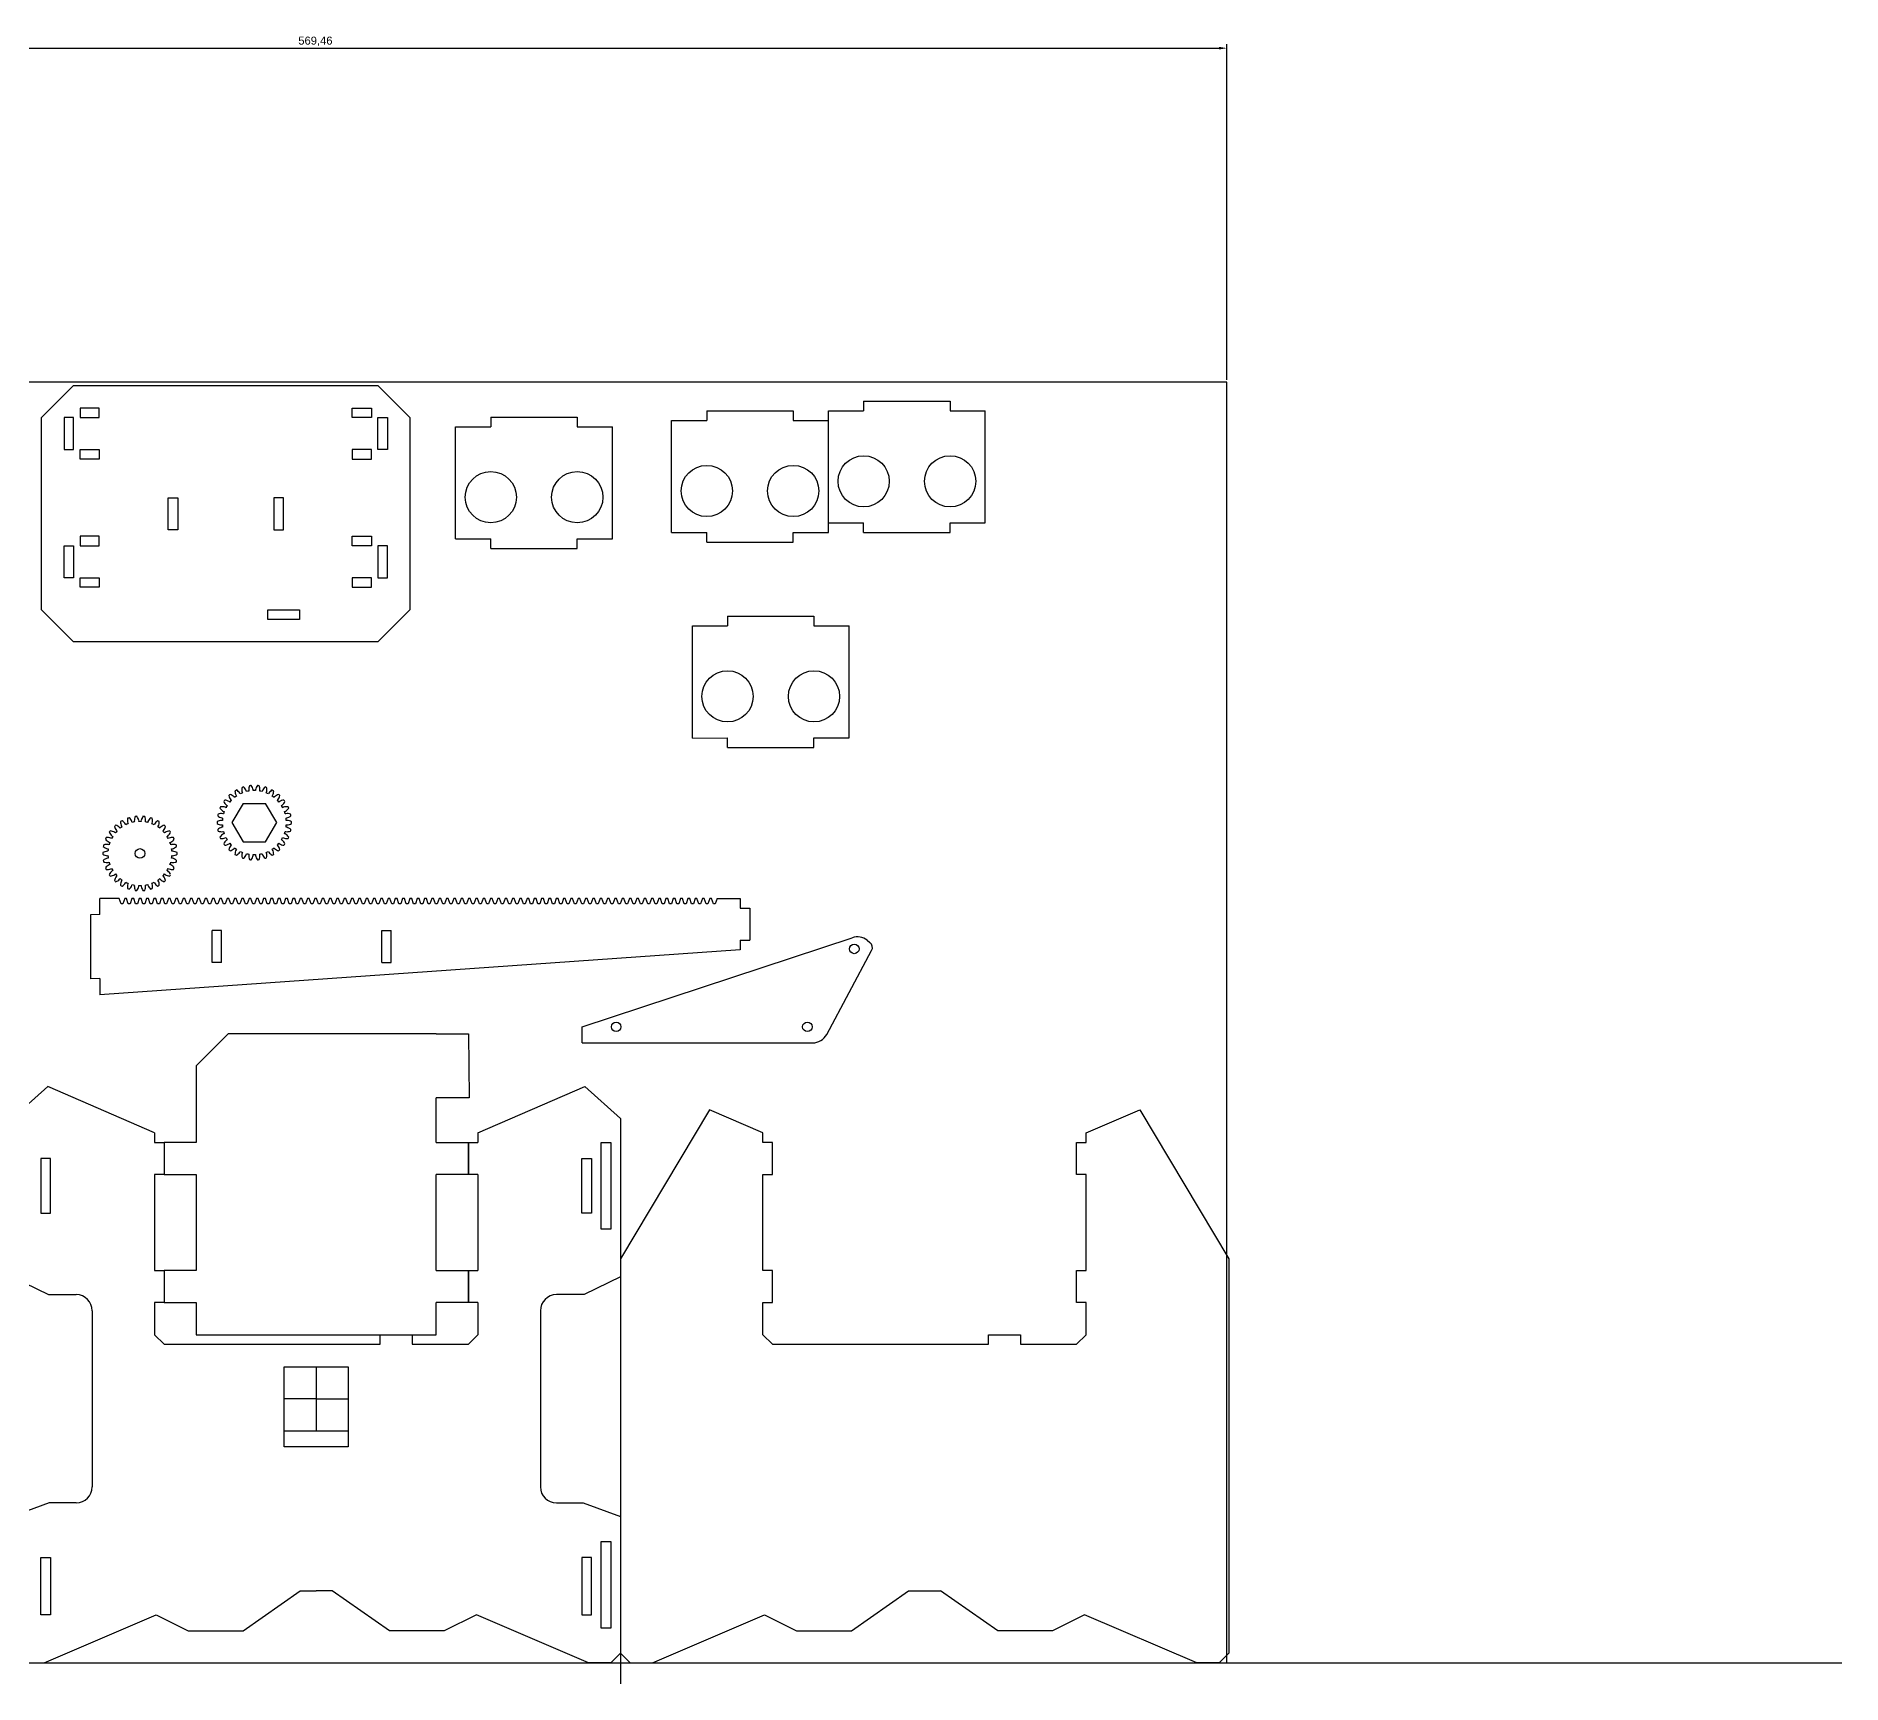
# Model space of a CAD drawing. Header units: millimetres. Extents: x -107 to 762, y -13 to 508.
# Drawn here: x 197 to 762, y -7 to 508 of the extents above; entities that cross this region are included whole.
import ezdxf

# ---------------------------------------------------------------- set-up
doc = ezdxf.new("R2010")
doc.units = ezdxf.units.MM
for name, color, linetype in [('Guid', 5, 'Continuous'), ('Lower', 3, 'Continuous'), ('Margins', 50, 'Continuous'), ('OL', 1, 'Continuous'), ('Third Deck', 4, 'Continuous'), ('UpperDeck', 210, 'Continuous')]:
    doc.layers.add(name, color=color, linetype=linetype)
doc.layers.add('Pinion', color=7, linetype='Continuous', true_color=0xfa1919)
doc.layers.add('Rack', color=7, linetype='Continuous', true_color=0x2eff54)
doc.styles.get("Standard").update_dxf_attribs({"font": 'arial.ttf'})
doc.dimstyles.new('ISO-25', dxfattribs={"dimtxt": 2.5, "dimasz": 2.5, "dimexe": 1.25, "dimexo": 0.625, "dimtad": 1, "dimtxsty": 'Standard', "dimcen": 2.5, "dimadec": 0, "dimazin": 0, "dimtfac": 1, "dimtmove": 0, "dimatfit": 3, "dimfxl": 1, "dimarcsym": 0})

# ---------------------------------------------------------------- blocks, each defined once
blk = doc.blocks.new('*D17')
at = {"layer": 'Defpoints', "color": 0, "transparency": 16777216}
for p in [(569.46, 504.29), (0, 400.03), (569.46, 400.03)]:
    blk.add_point(p, dxfattribs=at)
at = {"layer": 'Margins', "color": 0, "lineweight": -2, "transparency": 16777216}
for p, q in [((0, 400.66), (0, 505.54)), ((2.5, 504.29), (566.96, 504.29)), ((569.46, 400.66), (569.46, 505.54))]:
    blk.add_line(p, q, dxfattribs=at)
at = {"layer": 'Margins', "color": 0, "transparency": 16777216}
for points in [[(2.5, 504.71), (2.5, 503.87), (0, 504.29)], [(566.96, 504.71), (566.96, 503.87), (569.46, 504.29)]]:
    blk.add_solid(points, dxfattribs=at)
at = {"layer": 'Margins', "color": 0, "transparency": 16777216, "insert": (284.73, 506.42), "char_height": 2.5, "attachment_point": 5}
blk.add_mtext('569,46', dxfattribs=at)

msp = doc.modelspace()

# ---------------------------------------------------------------- linework, layer by layer
at = {"layer": 'Guid'}
for p, q in [((0, 0), (761.516, 0)), ((380, 3), (380, -6.559))]:
    msp.add_line(p, q, dxfattribs=at)
at = {"layer": 'Lower'}
for p, q in [((368.036, 198.643), (452.427, 226.463)), ((457.052, 225.669), (457.933, 224.986)), ((444.449, 196.281), (458.472, 222.46)), ((368.036, 193.643), (368.036, 198.643)), ((368.036, 193.616), (440.043, 193.642))]:
    msp.add_line(p, q, dxfattribs=at)
for centre in [(453.036, 222.988), (378.667, 198.643), (438.403, 198.643)]:
    msp.add_circle(centre, 1.5, dxfattribs=at)
for centre, radius, start, end in [((453.993, 221.715), 5, 52.26359, 108.24543), ((456.709, 223.405), 2, 331.82393, 52.26529), ((440.041, 198.642), 5, 270.02055, 331.82393)]:
    msp.add_arc(centre, radius, start, end, dxfattribs=at)
at = {"layer": 'Margins'}
msp.add_lwpolyline([(0, 0), (569.455, 0), (569.455, 400.035), (0, 400.035)], close=True, dxfattribs=at)
at = {"layer": 'OL'}
for p, q in [((199.224, 388.909), (209.224, 398.909)), ((314.224, 388.909), (304.224, 398.909)), ((406.978, 391.009), (433.978, 391.018)), ((406.978, 391.009), (406.978, 388.009)), ((433.978, 391.018), (433.978, 388.018)), ((444.978, 391.018), (455.978, 391.022)), ((444.978, 356.018), (444.978, 391.018)), ((455.978, 394.022), (482.978, 394.031)), ((455.978, 394.022), (455.978, 391.022)), ((482.978, 394.031), (482.978, 391.031)), ((482.978, 391.031), (493.978, 391.035)), ((493.978, 356.035), (493.978, 391.035)), ((328.522, 386.061), (339.522, 386.065)), ((328.522, 351.061), (328.522, 386.061)), ((339.522, 389.065), (366.522, 389.074)), ((339.522, 389.065), (339.522, 386.065)), ((366.522, 389.074), (366.522, 386.074)), ((366.522, 386.074), (377.522, 386.078)), ((377.522, 351.078), (377.522, 386.078)), ((395.978, 388.005), (406.978, 388.009)), ((395.978, 353.005), (395.978, 388.005)), ((433.978, 388.018), (444.978, 388.022)), ((444.978, 353.022), (444.978, 388.022)), ((444.978, 356.018), (455.978, 356.022)), ((455.978, 353.022), (455.978, 356.022)), ((482.978, 356.031), (493.978, 356.035)), ((482.978, 353.031), (482.978, 356.031)), ((328.522, 351.061), (339.522, 351.065)), ((339.522, 348.065), (339.522, 351.065)), ((366.522, 351.074), (377.522, 351.078)), ((366.522, 348.074), (366.522, 351.074)), ((395.978, 353.005), (406.978, 353.009)), ((406.978, 350.009), (406.978, 353.009)), ((406.978, 350.009), (433.978, 350.018)), ((433.978, 353.018), (444.978, 353.022)), ((433.978, 350.018), (433.978, 353.018)), ((455.978, 353.022), (482.978, 353.031)), ((339.522, 348.065), (366.522, 348.074)), ((199.224, 328.909), (209.224, 318.909)), ((314.224, 328.909), (304.224, 318.909)), ((402.464, 323.85), (413.464, 323.853)), ((402.464, 288.85), (402.464, 323.85)), ((413.464, 326.853), (440.464, 326.863)), ((413.464, 326.853), (413.464, 323.853)), ((440.464, 326.863), (440.464, 323.863)), ((440.464, 323.863), (451.464, 323.866)), ((451.464, 288.866), (451.464, 323.866)), ((402.464, 288.85), (413.464, 288.853)), ((413.464, 285.853), (413.464, 288.853)), ((440.464, 288.863), (451.464, 288.866)), ((440.464, 285.863), (440.464, 288.863)), ((413.464, 285.853), (440.464, 285.863)), ((257.5, 196.5), (247.5, 186.5)), ((322.5, 196.5), (332.5, 196.509)), ((332.5, 196.509), (332.71, 176.51)), ((332.71, 176.51), (322.5, 176.5)), ((247.5, 162.5), (237.5, 162.5)), ((237.5, 162.5), (237.5, 152.5)), ((322.5, 162.5), (332.5, 162.5)), ((332.5, 162.5), (332.5, 152.5)), ((237.5, 152.5), (247.5, 152.5)), ((332.5, 152.5), (322.5, 152.5)), ((247.5, 122.5), (237.5, 122.5)), ((237.5, 122.5), (237.5, 112.5)), ((322.5, 122.5), (332.5, 122.5)), ((332.5, 122.5), (332.5, 112.5)), ((237.5, 112.5), (247.5, 112.5)), ((332.5, 112.5), (322.5, 112.5))]:
    msp.add_line(p, q, dxfattribs=at)
for points in [[(209.224, 398.909), (304.224, 398.909)], [(199.224, 328.909), (199.224, 388.909)], [(314.224, 388.909), (314.224, 328.909)], [(304.224, 318.909), (209.224, 318.909)], [(322.5, 196.5), (257.5, 196.5)], [(247.5, 186.5), (247.5, 162.5)], [(322.5, 162.5), (322.5, 176.5)], [(247.5, 152.5), (247.5, 122.5)], [(322.5, 122.5), (322.5, 152.5)], [(247.5, 112.5), (247.5, 102.5), (322.5, 102.5), (322.5, 112.5)]]:
    msp.add_lwpolyline(points, dxfattribs=at)
for points in [[(211.224, 388.909), (217.224, 388.909), (217.224, 391.909), (211.224, 391.909)], [(302.224, 388.909), (296.224, 388.909), (296.224, 391.909), (302.224, 391.909)], [(209.224, 388.909), (206.224, 388.909), (206.224, 378.909), (209.224, 378.909)], [(304.224, 388.909), (307.224, 388.909), (307.224, 378.909), (304.224, 378.909)], [(211.224, 378.909), (217.224, 378.909), (217.224, 375.909), (211.224, 375.909)], [(302.224, 378.909), (296.224, 378.909), (296.224, 375.909), (302.224, 375.909)], [(238.724, 363.909), (241.724, 363.909), (241.724, 353.909), (238.724, 353.909)], [(274.724, 363.909), (271.724, 363.909), (271.724, 353.909), (274.724, 353.909)], [(211.224, 348.909), (217.224, 348.909), (217.224, 351.909), (211.224, 351.909)], [(302.224, 348.909), (296.224, 348.909), (296.224, 351.909), (302.224, 351.909)], [(209.224, 338.909), (206.224, 338.909), (206.224, 348.909), (209.224, 348.909)], [(304.224, 338.909), (307.224, 338.909), (307.224, 348.909), (304.224, 348.909)], [(211.224, 338.909), (217.224, 338.909), (217.224, 335.909), (211.224, 335.909)], [(302.224, 338.909), (296.224, 338.909), (296.224, 335.909), (302.224, 335.909)], [(269.832, 328.909), (279.801, 328.909), (279.801, 325.909), (269.832, 325.909)]]:
    msp.add_lwpolyline(points, close=True, dxfattribs=at)
for centre in [(406.978, 366.004), (433.978, 366.004), (455.978, 369.017), (482.978, 369.017), (339.522, 364.06), (366.522, 364.06), (413.464, 301.849), (440.464, 301.849)]:
    msp.add_circle(centre, 8, dxfattribs=at)
at = {"layer": 'Pinion'}
for p, q in [((257.871, 271.065), (257.674, 270.883)), ((258.072, 271.242), (257.871, 271.065)), ((259.839, 272.495), (259.609, 272.358)), ((260.073, 272.626), (259.839, 272.495)), ((259.947, 270.931), (260.087, 270.722)), ((261.251, 271.394), (261.14, 271.62)), ((262.062, 273.484), (261.808, 273.399)), ((261.842, 271.932), (261.935, 271.699)), ((262.318, 273.564), (262.062, 273.484)), ((263.213, 272.114), (263.152, 272.358)), ((263.903, 272.518), (263.946, 272.27)), ((264.441, 273.99), (264.175, 273.959)), ((264.708, 274.015), (264.441, 273.99)), ((265.283, 272.411), (265.274, 272.662)), ((266.041, 272.662), (266.032, 272.411)), ((266.874, 273.99), (266.607, 274.015)), ((267.14, 273.959), (266.874, 273.99)), ((267.369, 272.27), (267.412, 272.518)), ((268.163, 272.358), (268.101, 272.114)), ((269.253, 273.484), (268.997, 273.564)), ((269.507, 273.399), (269.253, 273.484)), ((269.38, 271.699), (269.473, 271.932)), ((270.175, 271.62), (270.064, 271.394)), ((271.228, 270.722), (271.368, 270.931)), ((271.476, 272.495), (271.242, 272.626)), ((271.706, 272.358), (271.476, 272.495)), ((273.444, 271.065), (273.242, 271.242)), ((273.641, 270.883), (273.444, 271.065)), ((254.334, 265.099), (254.275, 264.837)), ((255.027, 267.151), (254.921, 266.904)), ((255.139, 267.394), (255.027, 267.151)), ((256.038, 265.149), (255.796, 265.218)), ((256.033, 265.948), (256.269, 265.862)), ((256.243, 269.257), (256.088, 269.039)), ((256.403, 269.472), (256.243, 269.257)), ((256.816, 267.09), (256.594, 267.207)), ((256.978, 267.872), (257.191, 267.738)), ((257.981, 268.826), (257.788, 268.987)), ((258.302, 269.557), (258.482, 269.383)), ((262.157, 268.418), (258.657, 262.418)), ((259.481, 270.282), (259.326, 270.48)), ((262.157, 268.418), (269.157, 268.418)), ((272.657, 262.418), (269.157, 268.418)), ((271.989, 270.48), (271.834, 270.282)), ((272.833, 269.383), (273.013, 269.557)), ((273.527, 268.987), (273.334, 268.826)), ((274.124, 267.738), (274.337, 267.872)), ((274.721, 267.207), (274.499, 267.09)), ((275.071, 269.257), (274.911, 269.472)), ((275.046, 265.862), (275.281, 265.948)), ((275.227, 269.039), (275.071, 269.257)), ((275.519, 265.218), (275.277, 265.149)), ((276.288, 267.151), (276.176, 267.394)), ((276.394, 266.904), (276.288, 267.151)), ((277.04, 264.837), (276.981, 265.099)), ((220.514, 259.63), (220.359, 259.411)), ((220.674, 259.845), (220.514, 259.63)), ((222.142, 261.438), (221.944, 261.256)), ((222.343, 261.615), (222.142, 261.438)), ((222.572, 259.93), (222.752, 259.755)), ((223.751, 260.654), (223.596, 260.852)), ((224.11, 262.867), (223.879, 262.731)), ((224.343, 262.999), (224.11, 262.867)), ((224.217, 261.303), (224.357, 261.095)), ((225.521, 261.767), (225.41, 261.992)), ((226.332, 263.857), (226.078, 263.771)), ((226.112, 262.305), (226.205, 262.071)), ((226.588, 263.937), (226.332, 263.857)), ((227.484, 262.487), (227.422, 262.73)), ((228.173, 262.89), (228.216, 262.643)), ((228.711, 264.363), (228.445, 264.332)), ((228.978, 264.388), (228.711, 264.363)), ((229.553, 262.783), (229.544, 263.034)), ((230.312, 263.034), (230.302, 262.783)), ((231.144, 264.363), (230.877, 264.388)), ((231.41, 264.332), (231.144, 264.363)), ((231.639, 262.643), (231.682, 262.89)), ((232.433, 262.73), (232.372, 262.487)), ((233.524, 263.857), (233.268, 263.937)), ((233.778, 263.771), (233.524, 263.857)), ((233.65, 262.071), (233.744, 262.305)), ((234.445, 261.992), (234.334, 261.767)), ((235.499, 261.095), (235.638, 261.303)), ((235.746, 262.867), (235.512, 262.999)), ((235.977, 262.731), (235.746, 262.867)), ((236.26, 260.852), (236.105, 260.654)), ((237.103, 259.755), (237.284, 259.93)), ((237.714, 261.438), (237.513, 261.615)), ((237.911, 261.256), (237.714, 261.438)), ((239.342, 259.63), (239.182, 259.845)), ((239.497, 259.411), (239.342, 259.63)), ((254.024, 262.686), (254.021, 262.418)), ((254.021, 262.418), (254.024, 262.15)), ((254.275, 264.837), (254.223, 264.574)), ((254.223, 260.261), (254.275, 259.998)), ((254.275, 259.998), (254.334, 259.737)), ((255.68, 263.09), (255.429, 263.107)), ((255.429, 261.729), (255.68, 261.746)), ((255.51, 263.87), (255.758, 263.835)), ((255.758, 261.001), (255.51, 260.965)), ((255.796, 259.617), (256.038, 259.686)), ((258.657, 262.418), (262.157, 256.418)), ((269.157, 256.418), (272.657, 262.418)), ((275.277, 259.686), (275.519, 259.617)), ((275.557, 263.835), (275.805, 263.87)), ((275.805, 260.965), (275.557, 261.001)), ((275.885, 263.107), (275.635, 263.09)), ((275.635, 261.746), (275.885, 261.729)), ((276.981, 259.737), (277.04, 259.998)), ((277.092, 264.574), (277.04, 264.837)), ((277.04, 259.998), (277.092, 260.261)), ((277.294, 262.418), (277.291, 262.686)), ((277.291, 262.15), (277.294, 262.418)), ((218.546, 255.209), (218.493, 254.947)), ((218.604, 255.471), (218.546, 255.209)), ((219.297, 257.523), (219.191, 257.277)), ((219.409, 257.767), (219.297, 257.523)), ((219.78, 254.243), (220.029, 254.207)), ((220.308, 255.522), (220.067, 255.59)), ((220.304, 256.321), (220.54, 256.234)), ((221.086, 257.462), (220.864, 257.58)), ((221.248, 258.245), (221.461, 258.111)), ((222.251, 259.198), (222.058, 259.359)), ((237.797, 259.359), (237.605, 259.198)), ((238.395, 258.111), (238.607, 258.245)), ((238.991, 257.58), (238.769, 257.462)), ((239.316, 256.234), (239.552, 256.321)), ((239.789, 255.59), (239.547, 255.522)), ((239.827, 254.207), (240.076, 254.243)), ((240.558, 257.523), (240.446, 257.767)), ((240.664, 257.277), (240.558, 257.523)), ((241.31, 255.209), (241.251, 255.471)), ((241.363, 254.947), (241.31, 255.209)), ((254.921, 257.931), (255.027, 257.685)), ((255.027, 257.685), (255.139, 257.441)), ((256.269, 258.973), (256.033, 258.887)), ((256.088, 255.797), (256.243, 255.578)), ((256.243, 255.578), (256.403, 255.363)), ((256.594, 257.628), (256.816, 257.745)), ((257.191, 257.097), (256.978, 256.963)), ((257.674, 253.952), (257.871, 253.77)), ((257.788, 255.848), (257.981, 256.009)), ((258.482, 255.453), (258.302, 255.278)), ((259.326, 254.356), (259.481, 254.553)), ((260.087, 254.113), (259.947, 253.904)), ((262.157, 256.418), (269.157, 256.418)), ((271.368, 253.904), (271.228, 254.113)), ((271.834, 254.553), (271.989, 254.356)), ((273.013, 255.278), (272.833, 255.453)), ((273.334, 256.009), (273.527, 255.848)), ((273.444, 253.77), (273.641, 253.952)), ((274.337, 256.963), (274.124, 257.097)), ((274.499, 257.745), (274.721, 257.628)), ((274.911, 255.363), (275.071, 255.578)), ((275.281, 258.887), (275.046, 258.973)), ((275.071, 255.578), (275.227, 255.797)), ((276.176, 257.441), (276.288, 257.685)), ((276.288, 257.685), (276.394, 257.931)), ((218.295, 253.058), (218.291, 252.79)), ((218.291, 252.79), (218.295, 252.522)), ((218.493, 250.634), (218.546, 250.371)), ((218.546, 250.371), (218.604, 250.109)), ((219.191, 248.303), (219.297, 248.057)), ((219.95, 253.462), (219.7, 253.479)), ((219.7, 252.101), (219.95, 252.118)), ((220.029, 251.373), (219.78, 251.337)), ((220.067, 249.99), (220.308, 250.058)), ((220.54, 249.346), (220.304, 249.259)), ((239.552, 249.259), (239.316, 249.346)), ((239.547, 250.058), (239.789, 249.99)), ((240.076, 251.337), (239.827, 251.373)), ((240.156, 253.479), (239.905, 253.462)), ((239.905, 252.118), (240.156, 252.101)), ((240.558, 248.057), (240.664, 248.303)), ((241.251, 250.109), (241.31, 250.371)), ((241.31, 250.371), (241.363, 250.634)), ((241.564, 252.79), (241.561, 253.058)), ((241.561, 252.522), (241.564, 252.79)), ((257.871, 253.77), (258.072, 253.593)), ((259.609, 252.477), (259.839, 252.34)), ((259.839, 252.34), (260.073, 252.209)), ((261.14, 253.215), (261.251, 253.441)), ((261.808, 251.437), (262.062, 251.351)), ((261.935, 253.136), (261.842, 252.903)), ((262.062, 251.351), (262.318, 251.271)), ((263.152, 252.477), (263.213, 252.721)), ((263.946, 252.565), (263.903, 252.318)), ((264.175, 250.876), (264.441, 250.845)), ((264.441, 250.845), (264.708, 250.82)), ((265.274, 252.174), (265.283, 252.425)), ((266.032, 252.425), (266.041, 252.174)), ((266.607, 250.82), (266.874, 250.845)), ((266.874, 250.845), (267.14, 250.876)), ((267.412, 252.318), (267.369, 252.565)), ((268.101, 252.721), (268.163, 252.477)), ((268.997, 251.271), (269.253, 251.351)), ((269.253, 251.351), (269.507, 251.437)), ((269.473, 252.903), (269.38, 253.136)), ((270.064, 253.441), (270.175, 253.215)), ((271.242, 252.209), (271.476, 252.34)), ((271.476, 252.34), (271.706, 252.477)), ((273.242, 253.593), (273.444, 253.77)), ((219.297, 248.057), (219.409, 247.813)), ((220.359, 246.169), (220.514, 245.95)), ((220.514, 245.95), (220.674, 245.735)), ((220.864, 248.001), (221.086, 248.118)), ((221.461, 247.469), (221.248, 247.336)), ((221.944, 244.324), (222.142, 244.143)), ((222.058, 246.221), (222.251, 246.382)), ((222.142, 244.143), (222.343, 243.965)), ((222.752, 245.825), (222.572, 245.65)), ((223.596, 244.728), (223.751, 244.926)), ((223.879, 242.849), (224.11, 242.713)), ((224.11, 242.713), (224.343, 242.581)), ((224.357, 244.485), (224.217, 244.277)), ((225.41, 243.588), (225.521, 243.813)), ((226.205, 243.509), (226.112, 243.276)), ((227.422, 242.85), (227.484, 243.093)), ((228.216, 242.938), (228.173, 242.69)), ((229.544, 242.546), (229.553, 242.797)), ((230.302, 242.797), (230.312, 242.546)), ((231.682, 242.69), (231.639, 242.938)), ((232.372, 243.093), (232.433, 242.85)), ((233.744, 243.276), (233.65, 243.509)), ((234.334, 243.813), (234.445, 243.588)), ((235.638, 244.277), (235.499, 244.485)), ((235.512, 242.581), (235.746, 242.713)), ((235.746, 242.713), (235.977, 242.849)), ((236.105, 244.926), (236.26, 244.728)), ((237.284, 245.65), (237.103, 245.825)), ((237.513, 243.965), (237.714, 244.143)), ((237.605, 246.382), (237.797, 246.221)), ((237.714, 244.143), (237.911, 244.324)), ((238.607, 247.336), (238.395, 247.469)), ((238.769, 248.118), (238.991, 248.001)), ((239.182, 245.735), (239.342, 245.95)), ((239.342, 245.95), (239.497, 246.169)), ((240.446, 247.813), (240.558, 248.057)), ((226.078, 241.809), (226.332, 241.723)), ((226.332, 241.723), (226.588, 241.643)), ((228.445, 241.249), (228.711, 241.217)), ((228.711, 241.217), (228.978, 241.192)), ((230.877, 241.192), (231.144, 241.217)), ((231.144, 241.217), (231.41, 241.249)), ((233.268, 241.643), (233.524, 241.723)), ((233.524, 241.723), (233.778, 241.809))]:
    msp.add_line(p, q, dxfattribs=at)
msp.add_circle((229.928, 252.79), 1.5, dxfattribs=at)
for centre, radius, start, end in [((261.13, 271.707), 3.553, 193.41161, 217.24046), ((256.892, 267.891), 3.553, 46.75954, 70.58839), ((263.16, 272.446), 3.553, 181.41161, 205.24046), ((258.221, 269.594), 3.553, 34.75954, 58.58839), ((265.657, 262.418), 10, 111.85372, 116.14628), ((265.3, 272.746), 3.553, 169.41161, 193.24046), ((259.876, 270.983), 3.553, 22.75954, 46.58839), ((265.657, 262.418), 10, 99.85372, 104.14628), ((267.455, 272.594), 3.553, 157.4116, 181.24046), ((261.783, 271.998), 3.553, 10.75954, 34.58839), ((265.657, 262.418), 10, 87.85372, 92.14627), ((269.532, 271.998), 3.553, 145.41161, 169.24046), ((263.86, 272.594), 3.553, 358.75954, 22.58839), ((265.657, 262.418), 10, 75.85372, 80.14628), ((271.439, 270.983), 3.553, 133.4116, 157.24046), ((265.657, 262.418), 10, 63.85372, 68.14627), ((266.015, 272.746), 3.553, 346.75954, 10.58839), ((273.094, 269.594), 3.553, 121.41161, 145.24046), ((268.155, 272.446), 3.553, 334.75954, 358.58839), ((274.423, 267.891), 3.553, 109.41161, 133.24046), ((270.185, 271.707), 3.553, 322.75954, 346.58839), ((255.348, 261.694), 3.553, 82.75954, 106.58839), ((257.743, 269.063), 3.553, 217.41161, 241.24046), ((255.423, 263.853), 3.553, 70.75954, 94.58839), ((265.657, 262.418), 10, 159.85372, 164.14628), ((259.297, 270.563), 3.553, 205.41161, 229.24046), ((255.945, 265.949), 3.553, 58.75955, 82.5884), ((265.657, 262.418), 10, 147.85373, 152.14628), ((265.657, 262.418), 10, 135.85372, 140.14628), ((265.657, 262.418), 10, 123.85372, 128.14628), ((265.657, 262.418), 10, 51.85372, 56.14628), ((265.657, 262.418), 10, 39.85372, 44.14628), ((275.37, 265.949), 3.553, 97.41161, 121.24046), ((265.657, 262.418), 10, 27.85372, 32.14628), ((272.017, 270.563), 3.553, 310.75954, 334.58839), ((275.892, 263.853), 3.553, 85.4116, 109.24046), ((265.657, 262.418), 10, 15.85372, 20.14627), ((273.572, 269.063), 3.553, 298.75954, 322.58839), ((275.966, 261.694), 3.553, 73.41161, 97.24046), ((220.216, 256.322), 3.553, 58.75955, 82.5884), ((225.4, 262.08), 3.553, 193.41161, 217.24046), ((229.928, 252.79), 10, 135.85372, 140.14628), ((221.162, 258.264), 3.553, 46.75954, 70.58839), ((229.928, 252.79), 10, 123.85372, 128.14628), ((227.431, 262.818), 3.553, 181.41161, 205.24046), ((222.492, 259.967), 3.553, 34.75954, 58.58839), ((229.928, 252.79), 10, 111.85372, 116.14628), ((229.57, 263.118), 3.553, 169.41161, 193.24046), ((224.146, 261.356), 3.553, 22.75954, 46.58839), ((229.928, 252.79), 10, 99.85372, 104.14628), ((231.725, 262.967), 3.553, 157.4116, 181.24046), ((226.054, 262.371), 3.553, 10.75954, 34.58839), ((229.928, 252.79), 10, 87.85372, 92.14627), ((233.802, 262.371), 3.553, 145.41161, 169.24046), ((228.13, 262.967), 3.553, 358.75954, 22.58839), ((229.928, 252.79), 10, 75.85372, 80.14628), ((235.709, 261.356), 3.553, 133.4116, 157.24046), ((229.928, 252.79), 10, 63.85372, 68.14627), ((230.285, 263.118), 3.553, 346.75954, 10.58839), ((237.364, 259.967), 3.553, 121.41161, 145.24046), ((229.928, 252.79), 10, 51.85372, 56.14628), ((232.425, 262.818), 3.553, 334.75954, 358.58839), ((238.694, 258.264), 3.553, 109.41161, 133.24046), ((229.928, 252.79), 10, 39.85372, 44.14628), ((234.455, 262.08), 3.553, 322.75954, 346.58839), ((239.64, 256.322), 3.553, 97.41161, 121.24046), ((255.724, 259.566), 3.553, 94.75954, 118.58839), ((255.724, 265.269), 3.553, 241.4116, 265.24046), ((256.534, 267.272), 3.553, 229.41161, 253.24046), ((256.534, 257.563), 3.553, 106.75954, 130.58839), ((255.348, 263.142), 3.553, 253.41161, 277.24046), ((265.657, 262.418), 10, 171.85372, 176.14627), ((265.657, 262.418), 10, 183.85372, 188.14627), ((265.657, 262.418), 10, 195.85372, 200.14627), ((265.657, 262.418), 10, 339.85372, 344.14628), ((275.966, 263.142), 3.553, 262.75954, 286.58839), ((265.657, 262.418), 10, 3.85372, 8.14627), ((265.657, 262.418), 10, 351.85372, 356.14627), ((274.781, 267.272), 3.553, 286.75954, 310.58839), ((274.781, 257.563), 3.553, 49.41161, 73.24046), ((275.591, 259.566), 3.553, 61.41161, 85.24046), ((275.591, 265.269), 3.553, 274.75954, 298.58839), ((220.805, 257.645), 3.553, 229.41161, 253.24046), ((219.619, 252.066), 3.553, 82.75954, 106.58839), ((222.013, 259.435), 3.553, 217.41161, 241.24046), ((219.694, 254.225), 3.553, 70.75954, 94.58839), ((229.928, 252.79), 10, 171.85372, 176.14627), ((229.928, 252.79), 10, 159.85372, 164.14628), ((223.568, 260.936), 3.553, 205.41161, 229.24046), ((229.928, 252.79), 10, 147.85373, 152.14628), ((229.928, 252.79), 10, 27.85372, 32.14628), ((236.288, 260.936), 3.553, 310.75954, 334.58839), ((240.162, 254.225), 3.553, 85.4116, 109.24046), ((229.928, 252.79), 10, 15.85372, 20.14627), ((237.842, 259.435), 3.553, 298.75954, 322.58839), ((240.237, 252.066), 3.553, 73.41161, 97.24046), ((229.928, 252.79), 10, 3.85372, 8.14627), ((239.051, 257.645), 3.553, 286.75954, 310.58839), ((257.743, 255.772), 3.553, 118.75954, 142.58839), ((255.423, 260.982), 3.553, 265.4116, 289.24046), ((259.297, 254.272), 3.553, 130.75954, 154.58839), ((255.945, 258.886), 3.553, 277.41161, 301.24046), ((265.657, 262.418), 10, 207.85372, 212.14628), ((261.13, 253.128), 3.553, 142.75954, 166.58839), ((265.657, 262.418), 10, 219.85372, 224.14628), ((256.892, 256.944), 3.553, 289.41161, 313.24046), ((265.657, 262.418), 10, 231.85372, 236.14628), ((263.16, 252.389), 3.553, 154.75954, 178.58839), ((265.657, 262.418), 10, 303.85373, 308.14628), ((268.155, 252.389), 3.553, 1.41161, 25.24046), ((274.423, 256.944), 3.553, 226.75954, 250.58839), ((265.657, 262.418), 10, 315.85372, 320.14628), ((270.185, 253.128), 3.553, 13.41161, 37.24046), ((275.37, 258.886), 3.553, 238.75954, 262.58839), ((265.657, 262.418), 10, 327.85372, 332.14628), ((272.017, 254.272), 3.553, 25.41161, 49.24046), ((275.892, 260.982), 3.553, 250.75954, 274.58839), ((273.572, 255.772), 3.553, 37.41161, 61.24046), ((219.995, 249.939), 3.553, 94.75954, 118.58839), ((219.995, 255.642), 3.553, 241.4116, 265.24046), ((220.805, 247.936), 3.553, 106.75954, 130.58839), ((219.619, 253.514), 3.553, 253.41161, 277.24046), ((222.013, 246.145), 3.553, 118.75954, 142.58839), ((229.928, 252.79), 10, 183.85372, 188.14627), ((229.928, 252.79), 10, 195.85372, 200.14627), ((229.928, 252.79), 10, 339.85372, 344.14628), ((237.842, 246.145), 3.553, 37.41161, 61.24046), ((240.237, 253.514), 3.553, 262.75954, 286.58839), ((229.928, 252.79), 10, 351.85372, 356.14627), ((239.051, 247.936), 3.553, 49.41161, 73.24046), ((239.861, 249.939), 3.553, 61.41161, 85.24046), ((239.861, 255.642), 3.553, 274.75954, 298.58839), ((258.221, 255.241), 3.553, 301.41161, 325.24046), ((265.657, 262.418), 10, 243.85372, 248.14628), ((265.3, 252.089), 3.553, 166.75954, 190.58839), ((259.876, 253.852), 3.553, 313.41161, 337.24046), ((265.657, 262.418), 10, 255.85372, 260.14628), ((267.455, 252.241), 3.553, 178.75954, 202.58839), ((261.783, 252.837), 3.553, 325.41161, 349.24046), ((265.657, 262.418), 10, 267.85372, 272.14628), ((269.532, 252.837), 3.553, 190.75954, 214.58839), ((263.86, 252.241), 3.553, 337.41161, 1.24046), ((265.657, 262.418), 10, 279.85372, 284.14628), ((271.439, 253.852), 3.553, 202.75954, 226.58839), ((265.657, 262.418), 10, 291.85372, 296.14628), ((266.015, 252.089), 3.553, 349.41161, 13.24046), ((273.094, 255.241), 3.553, 214.75954, 238.5884), ((219.694, 251.355), 3.553, 265.4116, 289.24046), ((223.568, 244.645), 3.553, 130.75954, 154.58839), ((220.216, 249.258), 3.553, 277.41161, 301.24046), ((229.928, 252.79), 10, 207.85372, 212.14628), ((225.4, 243.5), 3.553, 142.75954, 166.58839), ((229.928, 252.79), 10, 219.85372, 224.14628), ((221.162, 247.316), 3.553, 289.41161, 313.24046), ((229.928, 252.79), 10, 231.85372, 236.14628), ((227.431, 242.762), 3.553, 154.75954, 178.58839), ((222.492, 245.613), 3.553, 301.41161, 325.24046), ((229.928, 252.79), 10, 243.85372, 248.14628), ((229.57, 242.462), 3.553, 166.75954, 190.58839), ((224.146, 244.224), 3.553, 313.41161, 337.24046), ((229.928, 252.79), 10, 255.85372, 260.14628), ((231.725, 242.613), 3.553, 178.75954, 202.58839), ((226.054, 243.209), 3.553, 325.41161, 349.24046), ((229.928, 252.79), 10, 267.85372, 272.14628), ((233.802, 243.209), 3.553, 190.75954, 214.58839), ((228.13, 242.613), 3.553, 337.41161, 1.24046), ((229.928, 252.79), 10, 279.85372, 284.14628), ((235.709, 244.224), 3.553, 202.75954, 226.58839), ((229.928, 252.79), 10, 291.85372, 296.14628), ((230.285, 242.462), 3.553, 349.41161, 13.24046), ((237.364, 245.613), 3.553, 214.75954, 238.5884), ((229.928, 252.79), 10, 303.85373, 308.14628), ((232.425, 242.762), 3.553, 1.41161, 25.24046), ((238.694, 247.316), 3.553, 226.75954, 250.58839), ((229.928, 252.79), 10, 315.85372, 320.14628), ((234.455, 243.5), 3.553, 13.41161, 37.24046), ((239.64, 249.258), 3.553, 238.75954, 262.58839), ((229.928, 252.79), 10, 327.85372, 332.14628), ((236.288, 244.645), 3.553, 25.41161, 49.24046), ((240.162, 251.355), 3.553, 250.75954, 274.58839)]:
    msp.add_arc(centre, radius, start, end, dxfattribs=at)
at = {"layer": 'Rack'}
for p, q in [((223.423, 238.69), (217.437, 238.69)), ((217.437, 233.69), (217.437, 238.69)), ((224.018, 237.054), (223.423, 238.69)), ((224.565, 237.054), (224.018, 237.054)), ((225.16, 238.69), (224.565, 237.054)), ((225.708, 238.69), (225.16, 238.69)), ((226.303, 237.054), (225.708, 238.69)), ((226.849, 237.054), (226.303, 237.054)), ((227.445, 238.69), (226.849, 237.054)), ((227.992, 238.69), (227.445, 238.69)), ((228.588, 237.054), (227.992, 238.69)), ((229.134, 237.054), (228.588, 237.054)), ((229.73, 238.69), (229.134, 237.054)), ((230.277, 238.69), (229.73, 238.69)), ((230.873, 237.054), (230.277, 238.69)), ((231.419, 237.054), (230.873, 237.054)), ((232.015, 238.69), (231.419, 237.054)), ((232.562, 238.69), (232.015, 238.69)), ((233.158, 237.054), (232.562, 238.69)), ((233.704, 237.054), (233.158, 237.054)), ((234.299, 238.69), (233.704, 237.054)), ((234.847, 238.69), (234.299, 238.69)), ((235.442, 237.054), (234.847, 238.69)), ((235.989, 237.054), (235.442, 237.054)), ((236.584, 238.69), (235.989, 237.054)), ((237.132, 238.69), (236.584, 238.69)), ((237.727, 237.054), (237.132, 238.69)), ((238.273, 237.054), (237.727, 237.054)), ((238.869, 238.69), (238.273, 237.054)), ((239.416, 238.69), (238.869, 238.69)), ((240.012, 237.054), (239.416, 238.69)), ((240.558, 237.054), (240.012, 237.054)), ((241.154, 238.69), (240.558, 237.054)), ((241.701, 238.69), (241.154, 238.69)), ((242.297, 237.054), (241.701, 238.69)), ((242.843, 237.054), (242.297, 237.054)), ((243.439, 238.69), (242.843, 237.054)), ((243.986, 238.69), (243.439, 238.69)), ((244.582, 237.054), (243.986, 238.69)), ((245.128, 237.054), (244.582, 237.054)), ((245.723, 238.69), (245.128, 237.054)), ((246.271, 238.69), (245.723, 238.69)), ((246.866, 237.054), (246.271, 238.69)), ((247.413, 237.054), (246.866, 237.054)), ((248.008, 238.69), (247.413, 237.054)), ((248.556, 238.69), (248.008, 238.69)), ((249.151, 237.054), (248.556, 238.69)), ((249.697, 237.054), (249.151, 237.054)), ((250.293, 238.69), (249.697, 237.054)), ((250.84, 238.69), (250.293, 238.69)), ((251.436, 237.054), (250.84, 238.69)), ((251.982, 237.054), (251.436, 237.054)), ((252.578, 238.69), (251.982, 237.054)), ((253.125, 238.69), (252.578, 238.69)), ((253.721, 237.054), (253.125, 238.69)), ((254.267, 237.054), (253.721, 237.054)), ((254.863, 238.69), (254.267, 237.054)), ((255.41, 238.69), (254.863, 238.69)), ((256.006, 237.054), (255.41, 238.69)), ((256.552, 237.054), (256.006, 237.054)), ((257.147, 238.69), (256.552, 237.054)), ((257.695, 238.69), (257.147, 238.69)), ((258.29, 237.054), (257.695, 238.69)), ((258.837, 237.054), (258.29, 237.054)), ((259.432, 238.69), (258.837, 237.054)), ((259.98, 238.69), (259.432, 238.69)), ((260.575, 237.054), (259.98, 238.69)), ((261.121, 237.054), (260.575, 237.054)), ((261.717, 238.69), (261.121, 237.054)), ((262.264, 238.69), (261.717, 238.69)), ((262.86, 237.054), (262.264, 238.69)), ((263.406, 237.054), (262.86, 237.054)), ((264.002, 238.69), (263.406, 237.054)), ((264.549, 238.69), (264.002, 238.69)), ((265.145, 237.054), (264.549, 238.69)), ((265.691, 237.054), (265.145, 237.054)), ((266.287, 238.69), (265.691, 237.054)), ((266.834, 238.69), (266.287, 238.69)), ((267.429, 237.054), (266.834, 238.69)), ((267.976, 237.054), (267.429, 237.054)), ((268.571, 238.69), (267.976, 237.054)), ((269.119, 238.69), (268.571, 238.69)), ((269.714, 237.054), (269.119, 238.69)), ((270.26, 237.054), (269.714, 237.054)), ((270.856, 238.69), (270.26, 237.054)), ((271.403, 238.69), (270.856, 238.69)), ((271.999, 237.054), (271.403, 238.69)), ((272.545, 237.054), (271.999, 237.054)), ((273.141, 238.69), (272.545, 237.054)), ((273.688, 238.69), (273.141, 238.69)), ((274.284, 237.054), (273.688, 238.69)), ((274.83, 237.054), (274.284, 237.054)), ((275.426, 238.69), (274.83, 237.054)), ((275.973, 238.69), (275.426, 238.69)), ((276.569, 237.054), (275.973, 238.69)), ((277.115, 237.054), (276.569, 237.054)), ((277.71, 238.69), (277.115, 237.054)), ((278.258, 238.69), (277.71, 238.69)), ((278.853, 237.054), (278.258, 238.69)), ((279.4, 237.054), (278.853, 237.054)), ((279.995, 238.69), (279.4, 237.054)), ((280.543, 238.69), (279.995, 238.69)), ((281.138, 237.054), (280.543, 238.69)), ((281.684, 237.054), (281.138, 237.054)), ((282.28, 238.69), (281.684, 237.054)), ((282.827, 238.69), (282.28, 238.69)), ((283.423, 237.054), (282.827, 238.69)), ((283.969, 237.054), (283.423, 237.054)), ((284.565, 238.69), (283.969, 237.054)), ((285.112, 238.69), (284.565, 238.69)), ((285.708, 237.054), (285.112, 238.69)), ((286.254, 237.054), (285.708, 237.054)), ((286.85, 238.69), (286.254, 237.054)), ((287.397, 238.69), (286.85, 238.69)), ((287.993, 237.054), (287.397, 238.69)), ((288.539, 237.054), (287.993, 237.054)), ((289.134, 238.69), (288.539, 237.054)), ((289.682, 238.69), (289.134, 238.69)), ((290.277, 237.054), (289.682, 238.69)), ((290.824, 237.054), (290.277, 237.054)), ((291.419, 238.69), (290.824, 237.054)), ((291.967, 238.69), (291.419, 238.69)), ((292.562, 237.054), (291.967, 238.69)), ((293.108, 237.054), (292.562, 237.054)), ((293.704, 238.69), (293.108, 237.054)), ((294.251, 238.69), (293.704, 238.69)), ((294.847, 237.054), (294.251, 238.69)), ((295.393, 237.054), (294.847, 237.054)), ((295.989, 238.69), (295.393, 237.054)), ((296.536, 238.69), (295.989, 238.69)), ((297.132, 237.054), (296.536, 238.69)), ((297.678, 237.054), (297.132, 237.054)), ((298.274, 238.69), (297.678, 237.054)), ((298.821, 238.69), (298.274, 238.69)), ((299.417, 237.054), (298.821, 238.69)), ((299.963, 237.054), (299.417, 237.054)), ((300.558, 238.69), (299.963, 237.054)), ((301.106, 238.69), (300.558, 238.69)), ((301.701, 237.054), (301.106, 238.69)), ((302.248, 237.054), (301.701, 237.054)), ((302.843, 238.69), (302.248, 237.054)), ((303.391, 238.69), (302.843, 238.69)), ((303.986, 237.054), (303.391, 238.69)), ((304.532, 237.054), (303.986, 237.054)), ((305.128, 238.69), (304.532, 237.054)), ((305.675, 238.69), (305.128, 238.69)), ((306.271, 237.054), (305.675, 238.69)), ((306.817, 237.054), (306.271, 237.054)), ((307.413, 238.69), (306.817, 237.054)), ((307.96, 238.69), (307.413, 238.69)), ((308.556, 237.054), (307.96, 238.69)), ((309.102, 237.054), (308.556, 237.054)), ((309.698, 238.69), (309.102, 237.054)), ((310.245, 238.69), (309.698, 238.69)), ((310.841, 237.054), (310.245, 238.69)), ((311.387, 237.054), (310.841, 237.054)), ((311.982, 238.69), (311.387, 237.054)), ((312.53, 238.69), (311.982, 238.69)), ((313.125, 237.054), (312.53, 238.69)), ((313.672, 237.054), (313.125, 237.054)), ((314.267, 238.69), (313.672, 237.054)), ((314.815, 238.69), (314.267, 238.69)), ((315.41, 237.054), (314.815, 238.69)), ((315.956, 237.054), (315.41, 237.054)), ((316.552, 238.69), (315.956, 237.054)), ((317.099, 238.69), (316.552, 238.69)), ((317.695, 237.054), (317.099, 238.69)), ((318.241, 237.054), (317.695, 237.054)), ((318.837, 238.69), (318.241, 237.054)), ((319.384, 238.69), (318.837, 238.69)), ((319.98, 237.054), (319.384, 238.69)), ((320.526, 237.054), (319.98, 237.054)), ((321.122, 238.69), (320.526, 237.054)), ((321.669, 238.69), (321.122, 238.69)), ((322.264, 237.054), (321.669, 238.69)), ((322.811, 237.054), (322.264, 237.054)), ((323.406, 238.69), (322.811, 237.054)), ((323.954, 238.69), (323.406, 238.69)), ((324.549, 237.054), (323.954, 238.69)), ((325.096, 237.054), (324.549, 237.054)), ((325.691, 238.69), (325.096, 237.054)), ((326.238, 238.69), (325.691, 238.69)), ((326.834, 237.054), (326.238, 238.69)), ((327.38, 237.054), (326.834, 237.054)), ((327.976, 238.69), (327.38, 237.054)), ((328.523, 238.69), (327.976, 238.69)), ((329.119, 237.054), (328.523, 238.69)), ((329.665, 237.054), (329.119, 237.054)), ((330.261, 238.69), (329.665, 237.054)), ((330.808, 238.69), (330.261, 238.69)), ((331.404, 237.054), (330.808, 238.69)), ((331.95, 237.054), (331.404, 237.054)), ((332.545, 238.69), (331.95, 237.054)), ((333.093, 238.69), (332.545, 238.69)), ((333.688, 237.054), (333.093, 238.69)), ((334.235, 237.054), (333.688, 237.054)), ((334.83, 238.69), (334.235, 237.054)), ((335.378, 238.69), (334.83, 238.69)), ((335.973, 237.054), (335.378, 238.69)), ((336.519, 237.054), (335.973, 237.054)), ((337.115, 238.69), (336.519, 237.054)), ((337.662, 238.69), (337.115, 238.69)), ((338.258, 237.054), (337.662, 238.69)), ((338.804, 237.054), (338.258, 237.054)), ((339.4, 238.69), (338.804, 237.054)), ((339.947, 238.69), (339.4, 238.69)), ((340.543, 237.054), (339.947, 238.69)), ((341.089, 237.054), (340.543, 237.054)), ((341.685, 238.69), (341.089, 237.054)), ((342.232, 238.69), (341.685, 238.69)), ((342.828, 237.054), (342.232, 238.69)), ((343.374, 237.054), (342.828, 237.054)), ((343.969, 238.69), (343.374, 237.054)), ((344.517, 238.69), (343.969, 238.69)), ((345.112, 237.054), (344.517, 238.69)), ((345.659, 237.054), (345.112, 237.054)), ((346.254, 238.69), (345.659, 237.054)), ((346.802, 238.69), (346.254, 238.69)), ((347.397, 237.054), (346.802, 238.69)), ((347.943, 237.054), (347.397, 237.054)), ((348.539, 238.69), (347.943, 237.054)), ((349.086, 238.69), (348.539, 238.69)), ((349.682, 237.054), (349.086, 238.69)), ((350.228, 237.054), (349.682, 237.054)), ((350.824, 238.69), (350.228, 237.054)), ((351.371, 238.69), (350.824, 238.69)), ((351.967, 237.054), (351.371, 238.69)), ((352.513, 237.054), (351.967, 237.054)), ((353.109, 238.69), (352.513, 237.054)), ((353.656, 238.69), (353.109, 238.69)), ((354.252, 237.054), (353.656, 238.69)), ((354.798, 237.054), (354.252, 237.054)), ((355.393, 238.69), (354.798, 237.054)), ((355.941, 238.69), (355.393, 238.69)), ((356.536, 237.054), (355.941, 238.69)), ((357.083, 237.054), (356.536, 237.054)), ((357.678, 238.69), (357.083, 237.054)), ((358.226, 238.69), (357.678, 238.69)), ((358.821, 237.054), (358.226, 238.69)), ((359.367, 237.054), (358.821, 237.054)), ((359.963, 238.69), (359.367, 237.054)), ((360.51, 238.69), (359.963, 238.69)), ((361.106, 237.054), (360.51, 238.69)), ((361.652, 237.054), (361.106, 237.054)), ((362.248, 238.69), (361.652, 237.054)), ((362.795, 238.69), (362.248, 238.69)), ((363.391, 237.054), (362.795, 238.69)), ((363.937, 237.054), (363.391, 237.054)), ((364.533, 238.69), (363.937, 237.054)), ((365.08, 238.69), (364.533, 238.69)), ((365.676, 237.054), (365.08, 238.69)), ((366.222, 237.054), (365.676, 237.054)), ((366.817, 238.69), (366.222, 237.054)), ((367.365, 238.69), (366.817, 238.69)), ((367.96, 237.054), (367.365, 238.69)), ((368.507, 237.054), (367.96, 237.054)), ((369.102, 238.69), (368.507, 237.054)), ((369.65, 238.69), (369.102, 238.69)), ((370.245, 237.054), (369.65, 238.69)), ((370.791, 237.054), (370.245, 237.054)), ((371.387, 238.69), (370.791, 237.054)), ((371.934, 238.69), (371.387, 238.69)), ((372.53, 237.054), (371.934, 238.69)), ((373.076, 237.054), (372.53, 237.054)), ((373.672, 238.69), (373.076, 237.054)), ((374.219, 238.69), (373.672, 238.69)), ((374.815, 237.054), (374.219, 238.69)), ((375.361, 237.054), (374.815, 237.054)), ((375.957, 238.69), (375.361, 237.054)), ((376.504, 238.69), (375.957, 238.69)), ((377.1, 237.054), (376.504, 238.69)), ((377.646, 237.054), (377.1, 237.054)), ((378.241, 238.69), (377.646, 237.054)), ((378.789, 238.69), (378.241, 238.69)), ((379.384, 237.054), (378.789, 238.69)), ((379.931, 237.054), (379.384, 237.054)), ((380.526, 238.69), (379.931, 237.054)), ((381.074, 238.69), (380.526, 238.69)), ((381.669, 237.054), (381.074, 238.69)), ((382.215, 237.054), (381.669, 237.054)), ((382.811, 238.69), (382.215, 237.054)), ((383.358, 238.69), (382.811, 238.69)), ((383.954, 237.054), (383.358, 238.69)), ((384.5, 237.054), (383.954, 237.054)), ((385.096, 238.69), (384.5, 237.054)), ((385.643, 238.69), (385.096, 238.69)), ((386.239, 237.054), (385.643, 238.69)), ((386.785, 237.054), (386.239, 237.054)), ((387.38, 238.69), (386.785, 237.054)), ((387.928, 238.69), (387.38, 238.69)), ((388.523, 237.054), (387.928, 238.69)), ((389.07, 237.054), (388.523, 237.054)), ((389.665, 238.69), (389.07, 237.054)), ((390.213, 238.69), (389.665, 238.69)), ((390.808, 237.054), (390.213, 238.69)), ((391.354, 237.054), (390.808, 237.054)), ((391.95, 238.69), (391.354, 237.054)), ((392.497, 238.69), (391.95, 238.69)), ((393.093, 237.054), (392.497, 238.69)), ((393.639, 237.054), (393.093, 237.054)), ((394.235, 238.69), (393.639, 237.054)), ((394.782, 238.69), (394.235, 238.69)), ((395.378, 237.054), (394.782, 238.69)), ((395.924, 237.054), (395.378, 237.054)), ((396.52, 238.69), (395.924, 237.054)), ((397.067, 238.69), (396.52, 238.69)), ((397.663, 237.054), (397.067, 238.69)), ((398.209, 237.054), (397.663, 237.054)), ((398.804, 238.69), (398.209, 237.054)), ((399.352, 238.69), (398.804, 238.69)), ((399.947, 237.054), (399.352, 238.69)), ((400.494, 237.054), (399.947, 237.054)), ((401.089, 238.69), (400.494, 237.054)), ((401.637, 238.69), (401.089, 238.69)), ((402.232, 237.054), (401.637, 238.69)), ((402.778, 237.054), (402.232, 237.054)), ((403.374, 238.69), (402.778, 237.054)), ((403.921, 238.69), (403.374, 238.69)), ((404.517, 237.054), (403.921, 238.69)), ((405.063, 237.054), (404.517, 237.054)), ((405.659, 238.69), (405.063, 237.054)), ((406.206, 238.69), (405.659, 238.69)), ((406.802, 237.054), (406.206, 238.69)), ((407.348, 237.054), (406.802, 237.054)), ((407.944, 238.69), (407.348, 237.054)), ((408.491, 238.69), (407.944, 238.69)), ((409.087, 237.054), (408.491, 238.69)), ((409.633, 237.054), (409.087, 237.054)), ((410.228, 238.69), (409.633, 237.054)), ((410.228, 238.69), (417.437, 238.69)), ((417.437, 238.69), (417.437, 235.69)), ((217.437, 233.69), (214.437, 233.676)), ((214.437, 233.676), (214.437, 213.662)), ((417.437, 235.69), (420.437, 235.69)), ((420.437, 235.69), (420.437, 225.69)), ((255.437, 228.69), (252.437, 228.69)), ((252.437, 218.69), (252.437, 228.69)), ((255.437, 218.69), (255.437, 228.69)), ((305.437, 218.69), (305.437, 228.69)), ((305.437, 228.69), (308.437, 228.69)), ((308.437, 218.69), (308.437, 228.69)), ((417.437, 225.69), (420.437, 225.69)), ((417.437, 225.69), (417.437, 222.69)), ((417.437, 222.69), (217.437, 208.69)), ((255.437, 218.69), (252.437, 218.69)), ((305.437, 218.69), (308.437, 218.69)), ((217.437, 213.69), (214.437, 213.662)), ((217.437, 213.69), (217.437, 208.69))]:
    msp.add_line(p, q, dxfattribs=at)
at = {"layer": 'Third Deck'}
for p, q in [((407.806, 172.758), (380, 126.198)), ((424.5, 165.515), (407.806, 172.758)), ((525.5, 165.515), (542.194, 172.758)), ((542.194, 172.758), (570, 126.198)), ((424.5, 162.5), (424.5, 165.515)), ((525.5, 162.5), (525.5, 165.515)), ((427.5, 162.5), (424.5, 162.5)), ((427.5, 152.5), (427.5, 162.5)), ((522.5, 152.5), (522.5, 162.5)), ((522.5, 162.5), (525.5, 162.5)), ((424.5, 122.5), (424.5, 152.5)), ((424.5, 152.5), (427.5, 152.5)), ((525.5, 152.5), (522.5, 152.5)), ((525.5, 122.5), (525.5, 152.5)), ((380, 126.198), (380, 3)), ((570, 126.198), (570, 3)), ((427.5, 122.5), (424.5, 122.5)), ((427.5, 112.5), (427.5, 122.5)), ((522.5, 112.5), (522.5, 122.5)), ((522.5, 122.5), (525.5, 122.5)), ((424.5, 102.5), (424.5, 112.5)), ((424.5, 112.5), (427.5, 112.5)), ((525.5, 112.5), (522.5, 112.5)), ((525.5, 102.5), (525.5, 112.5)), ((427.5, 99.5), (424.5, 102.5)), ((495, 99.5), (495, 102.5)), ((495, 102.5), (505, 102.5)), ((505, 102.5), (505, 99.5)), ((522.5, 99.5), (525.5, 102.5)), ((427.5, 99.5), (495, 99.5)), ((505, 99.5), (522.5, 99.5)), ((452.143, 10), (470, 22.5)), ((470, 22.5), (480, 22.5)), ((497.857, 10), (480, 22.5)), ((390, 0), (425, 15)), ((425, 15), (435, 10)), ((525, 15), (515, 10)), ((560, 0), (525, 15)), ((435, 10), (452.143, 10)), ((515, 10), (497.857, 10)), ((380, 3), (383, 0)), ((383, 0), (390, 0)), ((567, 0), (560, 0)), ((570, 3), (567, 0))]:
    msp.add_line(p, q, dxfattribs=at)
at = {"layer": 'UpperDeck'}
for p, q in [((201.111, 180), (190, 170)), ((234.5, 165.515), (201.111, 180)), ((335.5, 165.515), (368.889, 180)), ((368.889, 180), (380, 170)), ((380, 170), (380, 126.198)), ((234.5, 165.515), (234.5, 162.5)), ((335.5, 165.515), (335.5, 162.5)), ((234.5, 152.5), (234.5, 122.5)), ((335.5, 152.5), (335.5, 122.5)), ((380, 126.198), (380, 120.617)), ((190, 120.617), (201.329, 115)), ((380, 120.617), (368.671, 115)), ((201.329, 115), (210, 115)), ((368.671, 115), (360, 115)), ((215, 110), (215, 55)), ((234.5, 112.5), (234.5, 102.5)), ((335.5, 112.5), (335.5, 102.5)), ((355, 110), (355, 55)), ((234.5, 102.5), (237.5, 99.5)), ((305, 99.5), (305, 102.5)), ((305, 102.5), (315, 102.5)), ((315, 102.5), (315, 99.5)), ((335.5, 102.5), (332.5, 99.5)), ((237.5, 99.5), (305, 99.5)), ((315, 99.5), (332.5, 99.5)), ((285, 82.5), (295, 82.5)), ((285, 82.5), (285, 72.5)), ((275, 72.5), (295, 72.5)), ((201.603, 50), (190, 45.7)), ((210, 50), (201.603, 50)), ((360, 50), (368.397, 50)), ((368.397, 50), (380, 45.7)), ((380, 45.7), (380, 40.368)), ((380, 40.368), (380, 3)), ((262.143, 10), (280, 22.5)), ((280, 22.5), (285, 22.5)), ((290, 22.5), (285, 22.5)), ((307.857, 10), (290, 22.5)), ((200, 0), (235, 15)), ((235, 15), (245, 10)), ((335, 15), (325, 10)), ((370, 0), (335, 15)), ((245, 10), (262.143, 10)), ((325, 10), (307.857, 10)), ((193, 0), (200, 0)), ((377, 0), (370, 0)), ((380, 3), (377, 0))]:
    msp.add_line(p, q, dxfattribs=at)
for points in [[(234.5, 162.5), (237.5, 162.5), (237.5, 152.5), (234.5, 152.5)], [(335.5, 152.5), (332.5, 152.5), (332.5, 162.5), (335.5, 162.5)], [(234.5, 122.5), (237.5, 122.5), (237.5, 112.5), (234.5, 112.5)], [(335.5, 112.5), (332.5, 112.5), (332.5, 122.5), (335.5, 122.5)], [(285, 92.5), (285, 82.5), (275, 82.5)]]:
    msp.add_lwpolyline(points, dxfattribs=at)
for points in [[(374, 162.5), (377, 162.5), (377, 135.5), (374, 135.5)], [(202, 157.5), (199, 157.5), (199, 140.5), (202, 140.5)], [(368, 157.5), (371, 157.5), (371, 140.5), (368, 140.5)], [(275, 92.5), (295, 92.5), (295, 67.5), (275, 67.5)], [(374, 37.875), (377, 37.875), (377, 10.875), (374, 10.875)], [(199, 32.875), (202, 32.875), (202, 15), (199, 15)], [(371, 32.875), (368, 32.875), (368, 15), (371, 15)]]:
    msp.add_lwpolyline(points, close=True, dxfattribs=at)
for centre, start, end in [((210, 110), 0, 90), ((360, 110), 90, 180), ((210, 55), 270, 0), ((360, 55), 180, 270)]:
    msp.add_arc(centre, 5, start, end, dxfattribs=at)

# ---------------------------------------------------------------- dimensions: what is measured, and where the dimension line sits
at = {"layer": 'Margins'}
dim = msp.add_linear_dim(base=(569.45504, 504.29029), p1=(0, 400.03475), p2=(569.45504, 400.03475), dimstyle='ISO-25', dxfattribs=at)
dim.commit()
dim.dimension.update_dxf_attribs({"geometry": '*D17', "text_midpoint": (284.72752, 506.41768)})

doc.saveas('drawing.dxf')
